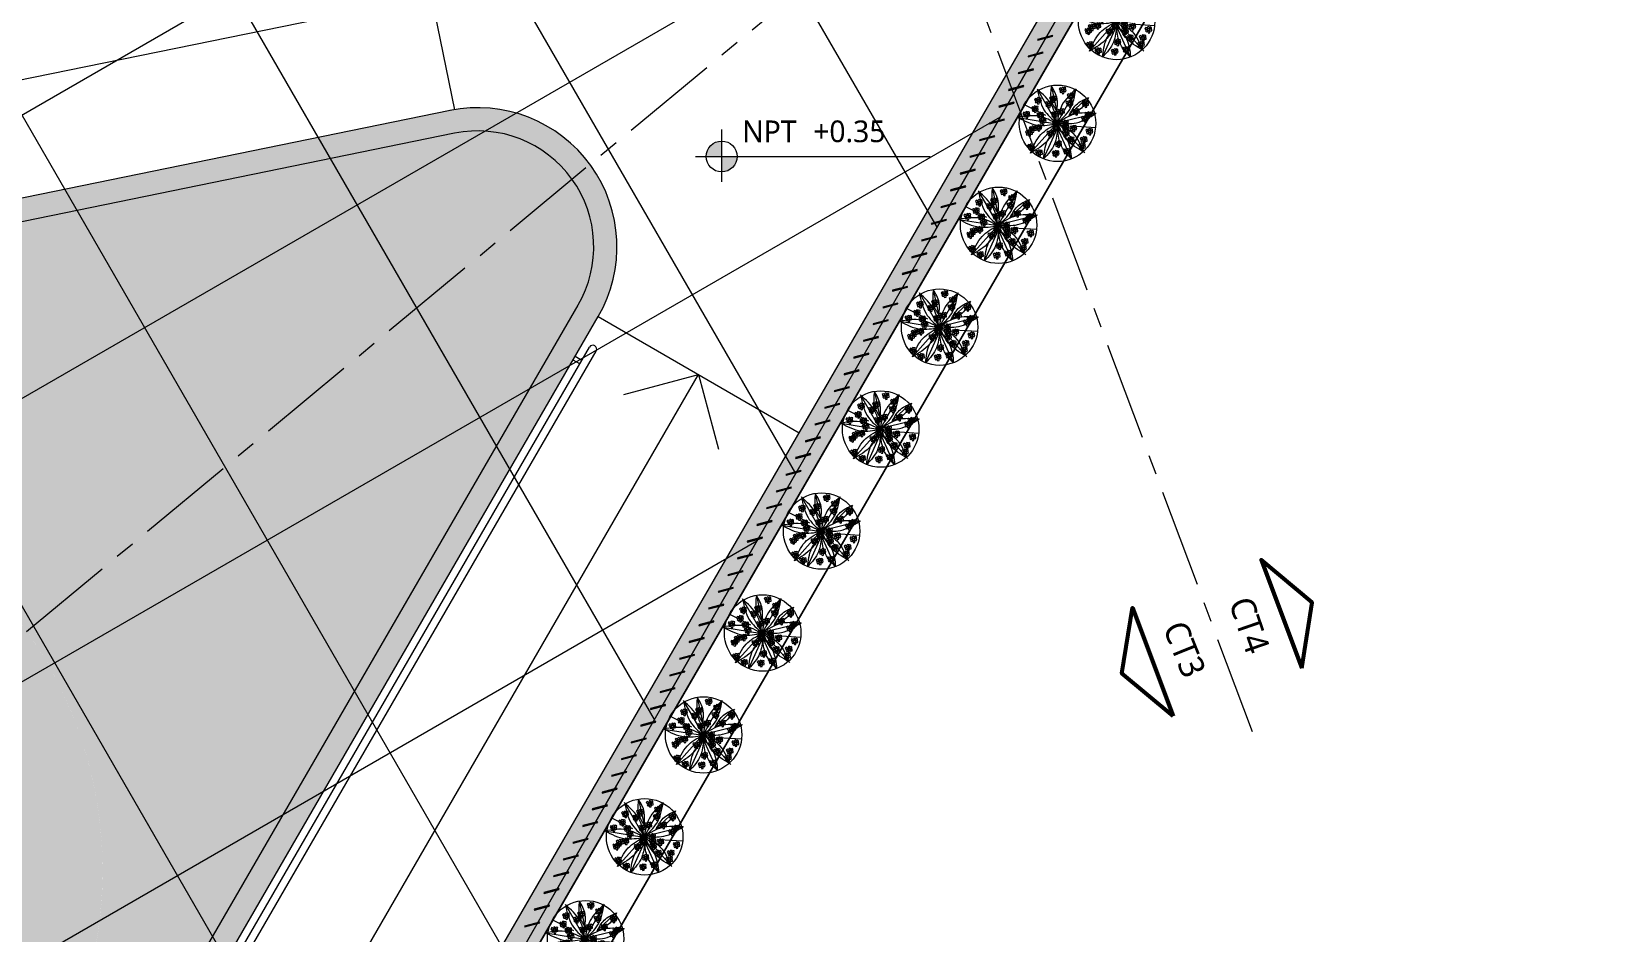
# Model space of a CAD drawing. Header units: inches. Extents: x 0 to 766, y -245 to 236.
# Drawn here: x 277.58 to 287.68, y 66.44 to 72.27 of the extents above; entities that cross this region are included whole.
import ezdxf
from ezdxf.enums import TextEntityAlignment as Align

# ---------------------------------------------------------------- set-up
doc = ezdxf.new("R2010")
doc.units = ezdxf.units.IN
doc.header["$MEASUREMENT"] = 0
doc.linetypes.add('ACAD_ISO13W100', pattern=[36, 12, -3, 12, -3, 0, -3, 0, -3])
doc.linetypes.add('XREF_PAISAJISMO_200612$0$CENTERX2', pattern=[101.6, 63.5, -12.7, 12.7, -12.7])
for name, color, linetype, lineweight in [('DLP_ETAPAS', 251, 'Continuous', 9), ('DLP_HATCH', 251, 'Continuous', 9), ('XREF_PAISAJISMO_200612$0$A-AN-CORTE', 251, 'Continuous', 9), ('XREF_PAISAJISMO_200612$0$A-AN-SYMB', 251, 'Continuous', 9), ('XREF_PAISAJISMO_200612$0$A-AN-TEXT-NIVEL', 251, 'Continuous', 9), ('XREF_PAISAJISMO_200612$0$A-CARP', 251, 'Continuous', 9), ('XREF_PAISAJISMO_200612$0$A-MURO BAJO', 251, 'Continuous', 9), ('XREF_PAISAJISMO_200612$0$A-PISO', 251, 'Continuous', 9), ('XREF_PAISAJISMO_200612$0$HATCH MUROS', 251, 'Continuous', 9), ('XREF_VEGETACION_200612$0$0_PA_TECOMARIA', 251, 'Continuous', 9), ('XREF_VEGETACION_200612$0$0_PA_VEGETACION', 251, 'Continuous', 9)]:
    doc.layers.add(name, color=color, linetype=linetype, lineweight=lineweight)
doc.styles.add('XREF_PAISAJISMO_200612$0$AMB 50', font='l_10646.ttf', dxfattribs={"height": 0.2})
doc.styles.add('XREF_PAISAJISMO_200612$0$NIVEL50', font='l_10646.ttf', dxfattribs={"height": 0.2})

# ---------------------------------------------------------------- blocks, each defined once
blk = doc.blocks.new('XREF_VEGETACION_200612$0$TECOMARIA1')
at = {"layer": 'XREF_VEGETACION_200612$0$0_PA_TECOMARIA', "color": 87, "lineweight": 0, "true_color": 0x50873a}
for p, q in [((-0.141, 0.253), (0.004, 0.001)), ((-0.038, 0.276), (0.003, 0.085)), ((0.143, 0.251), (0.004, 0.001)), ((-0.235, 0.139), (-0.08, 0.061)), ((0.22, 0.182), (0.094, 0.063)), ((-0.282, 0.044), (0.001, -0.002)), ((0.291, 0.074), (0.009, 0.004)), ((0.206, -0.215), (0.009, 0.004)), ((-0.19, -0.215), (0.001, -0.002)), ((-0.094, -0.259), (0.008, -0.033)), ((0.11, -0.259), (0.008, -0.033)), ((0.285, -0.031), (0.113, -0.02))]:
    blk.add_line(p, q, dxfattribs=at)
at = {"layer": 'XREF_VEGETACION_200612$0$0_PA_TECOMARIA', "color": 20, "lineweight": 0, "true_color": 0xf94f06}
for points in [[(0.035, 0.255), (0.026, 0.259), (0.019, 0.252), (0.025, 0.243), (0.034, 0.245)], [(0.041, 0.238), (0.032, 0.242), (0.025, 0.234), (0.03, 0.226), (0.04, 0.228)], [(0.053, 0.261), (0.044, 0.265), (0.037, 0.257), (0.042, 0.249), (0.052, 0.251)], [(0.054, 0.246), (0.045, 0.249), (0.039, 0.242), (0.044, 0.233), (0.054, 0.236)], [(0.056, 0.229), (0.047, 0.233), (0.04, 0.226), (0.045, 0.217), (0.055, 0.219)], [(0.068, 0.26), (0.059, 0.264), (0.053, 0.256), (0.058, 0.247), (0.067, 0.25)], [(0.07, 0.244), (0.061, 0.248), (0.054, 0.24), (0.059, 0.231), (0.069, 0.234)], [(-0.167, 0.118), (-0.176, 0.122), (-0.183, 0.115), (-0.178, 0.106), (-0.168, 0.108)], [(-0.15, 0.124), (-0.159, 0.128), (-0.165, 0.12), (-0.16, 0.112), (-0.15, 0.114)], [(-0.145, 0.18), (-0.154, 0.183), (-0.161, 0.176), (-0.155, 0.167), (-0.146, 0.17)], [(-0.139, 0.162), (-0.148, 0.166), (-0.155, 0.158), (-0.15, 0.15), (-0.14, 0.152)], [(-0.134, 0.123), (-0.143, 0.126), (-0.15, 0.119), (-0.145, 0.11), (-0.135, 0.113)], [(-0.127, 0.185), (-0.136, 0.189), (-0.143, 0.182), (-0.138, 0.173), (-0.128, 0.175)], [(-0.126, 0.17), (-0.135, 0.174), (-0.141, 0.166), (-0.136, 0.157), (-0.126, 0.16)], [(-0.124, 0.153), (-0.133, 0.157), (-0.14, 0.15), (-0.135, 0.141), (-0.125, 0.143)], [(-0.112, 0.184), (-0.121, 0.188), (-0.128, 0.18), (-0.122, 0.172), (-0.113, 0.174)], [(-0.11, 0.168), (-0.119, 0.172), (-0.126, 0.164), (-0.121, 0.156), (-0.111, 0.158)], [(-0.067, 0.153), (-0.076, 0.157), (-0.082, 0.15), (-0.077, 0.141), (-0.068, 0.143)], [(-0.061, 0.136), (-0.07, 0.14), (-0.077, 0.132), (-0.072, 0.124), (-0.062, 0.126)], [(-0.049, 0.159), (-0.058, 0.163), (-0.065, 0.155), (-0.06, 0.147), (-0.05, 0.149)], [(-0.047, 0.143), (-0.057, 0.147), (-0.063, 0.14), (-0.058, 0.131), (-0.048, 0.133)], [(-0.046, 0.127), (-0.055, 0.131), (-0.062, 0.123), (-0.057, 0.115), (-0.047, 0.117)], [(-0.035, 0.191), (-0.044, 0.195), (-0.051, 0.187), (-0.046, 0.179), (-0.036, 0.181)], [(-0.034, 0.158), (-0.043, 0.161), (-0.049, 0.154), (-0.044, 0.145), (-0.034, 0.148)], [(-0.032, 0.142), (-0.041, 0.145), (-0.048, 0.138), (-0.043, 0.129), (-0.033, 0.132)], [(-0.03, 0.173), (-0.039, 0.177), (-0.046, 0.17), (-0.04, 0.161), (-0.031, 0.163)], [(-0.018, 0.197), (-0.027, 0.2), (-0.033, 0.193), (-0.028, 0.184), (-0.018, 0.187)], [(-0.016, 0.181), (-0.025, 0.185), (-0.032, 0.177), (-0.027, 0.169), (-0.017, 0.171)], [(-0.014, 0.165), (-0.024, 0.169), (-0.03, 0.161), (-0.025, 0.152), (-0.015, 0.155)], [(-0.002, 0.195), (-0.011, 0.199), (-0.018, 0.192), (-0.013, 0.183), (-0.003, 0.185)], [(-0.001, 0.179), (-0.01, 0.183), (-0.017, 0.176), (-0.011, 0.167), (-0.002, 0.169)], [(0.085, 0.159), (0.076, 0.162), (0.069, 0.155), (0.074, 0.146), (0.084, 0.149)], [(0.091, 0.141), (0.081, 0.145), (0.075, 0.137), (0.08, 0.129), (0.09, 0.131)], [(0.095, 0.212), (0.086, 0.216), (0.079, 0.209), (0.084, 0.2), (0.094, 0.202)], [(0.1, 0.195), (0.091, 0.199), (0.085, 0.191), (0.09, 0.183), (0.1, 0.185)], [(0.103, 0.164), (0.094, 0.168), (0.087, 0.161), (0.092, 0.152), (0.102, 0.154)], [(0.104, 0.149), (0.095, 0.153), (0.088, 0.145), (0.094, 0.137), (0.103, 0.139)], [(0.106, 0.132), (0.097, 0.136), (0.09, 0.129), (0.095, 0.12), (0.105, 0.122)], [(0.113, 0.218), (0.103, 0.222), (0.097, 0.214), (0.102, 0.206), (0.112, 0.208)], [(0.114, 0.203), (0.105, 0.207), (0.098, 0.199), (0.103, 0.19), (0.113, 0.193)], [(0.116, 0.186), (0.106, 0.19), (0.1, 0.183), (0.105, 0.174), (0.115, 0.176)], [(0.118, 0.163), (0.109, 0.167), (0.102, 0.159), (0.107, 0.151), (0.117, 0.153)], [(0.12, 0.147), (0.11, 0.151), (0.104, 0.143), (0.109, 0.135), (0.119, 0.137)], [(0.128, 0.217), (0.119, 0.221), (0.112, 0.213), (0.117, 0.204), (0.127, 0.207)], [(0.129, 0.201), (0.12, 0.205), (0.114, 0.197), (0.119, 0.189), (0.129, 0.191)], [(0.201, 0.155), (0.192, 0.159), (0.185, 0.151), (0.19, 0.143), (0.2, 0.145)], [(0.206, 0.138), (0.197, 0.141), (0.191, 0.134), (0.196, 0.125), (0.205, 0.128)], [(0.218, 0.161), (0.209, 0.165), (0.203, 0.157), (0.208, 0.148), (0.218, 0.151)], [(0.22, 0.145), (0.211, 0.149), (0.204, 0.142), (0.209, 0.133), (0.219, 0.135)], [(0.222, 0.129), (0.212, 0.133), (0.206, 0.125), (0.211, 0.117), (0.221, 0.119)], [(0.234, 0.159), (0.225, 0.163), (0.218, 0.156), (0.223, 0.147), (0.233, 0.149)], [(0.235, 0.143), (0.226, 0.147), (0.22, 0.14), (0.225, 0.131), (0.234, 0.133)], [(-0.229, 0.078), (-0.238, 0.082), (-0.245, 0.074), (-0.24, 0.066), (-0.23, 0.068)], [(-0.224, 0.06), (-0.233, 0.064), (-0.239, 0.057), (-0.234, 0.048), (-0.224, 0.05)], [(-0.211, 0.084), (-0.221, 0.087), (-0.227, 0.08), (-0.222, 0.071), (-0.212, 0.074)], [(-0.21, 0.068), (-0.219, 0.072), (-0.226, 0.064), (-0.221, 0.056), (-0.211, 0.058)], [(-0.208, 0.052), (-0.218, 0.056), (-0.224, 0.048), (-0.219, 0.039), (-0.209, 0.042)], [(-0.196, 0.082), (-0.205, 0.086), (-0.212, 0.079), (-0.207, 0.07), (-0.197, 0.072)], [(-0.195, 0.066), (-0.204, 0.07), (-0.21, 0.063), (-0.205, 0.054), (-0.195, 0.056)], [(-0.162, 0.101), (-0.171, 0.105), (-0.177, 0.097), (-0.172, 0.089), (-0.163, 0.091)], [(-0.148, 0.108), (-0.157, 0.112), (-0.164, 0.105), (-0.159, 0.096), (-0.149, 0.098)], [(-0.146, 0.092), (-0.156, 0.096), (-0.162, 0.088), (-0.157, 0.08), (-0.147, 0.082)], [(-0.133, 0.107), (-0.142, 0.111), (-0.148, 0.103), (-0.143, 0.094), (-0.134, 0.097)], [(-0.129, 0.073), (-0.138, 0.076), (-0.144, 0.069), (-0.139, 0.06), (-0.129, 0.063)], [(-0.123, 0.055), (-0.132, 0.059), (-0.139, 0.051), (-0.134, 0.043), (-0.124, 0.045)], [(-0.111, 0.078), (-0.12, 0.082), (-0.127, 0.075), (-0.122, 0.066), (-0.112, 0.068)], [(-0.111, 0.031), (-0.12, 0.035), (-0.126, 0.028), (-0.121, 0.019), (-0.112, 0.021)], [(-0.109, 0.063), (-0.119, 0.067), (-0.125, 0.059), (-0.12, 0.05), (-0.11, 0.053)], [(-0.108, 0.046), (-0.117, 0.05), (-0.124, 0.043), (-0.118, 0.034), (-0.109, 0.036)], [(-0.105, 0.014), (-0.114, 0.018), (-0.121, 0.01), (-0.116, 0.002), (-0.106, 0.004)], [(-0.096, 0.077), (-0.105, 0.081), (-0.111, 0.073), (-0.106, 0.065), (-0.096, 0.067)], [(-0.094, 0.061), (-0.103, 0.065), (-0.11, 0.057), (-0.105, 0.049), (-0.095, 0.051)], [(-0.093, 0.037), (-0.102, 0.041), (-0.109, 0.033), (-0.104, 0.025), (-0.094, 0.027)], [(-0.091, 0.021), (-0.101, 0.025), (-0.107, 0.018), (-0.102, 0.009), (-0.092, 0.011)], [(-0.09, 0.005), (-0.099, 0.009), (-0.106, 0.001), (-0.1, -0.007), (-0.091, -0.005)], [(-0.078, 0.036), (-0.087, 0.039), (-0.093, 0.032), (-0.088, 0.023), (-0.078, 0.026)], [(-0.076, 0.02), (-0.085, 0.024), (-0.092, 0.016), (-0.087, 0.007), (-0.077, 0.01)], [(-0.023, 0.078), (-0.032, 0.082), (-0.039, 0.074), (-0.033, 0.066), (-0.024, 0.068)], [(-0.017, 0.06), (-0.026, 0.064), (-0.033, 0.057), (-0.028, 0.048), (-0.018, 0.05)], [(-0.012, 0.014), (-0.021, 0.018), (-0.028, 0.011), (-0.023, 0.002), (-0.013, 0.004)], [(-0.006, -0.003), (-0.016, 0.001), (-0.022, -0.007), (-0.017, -0.015), (-0.007, -0.013)], [(-0.005, 0.084), (-0.014, 0.087), (-0.021, 0.08), (-0.016, 0.071), (-0.006, 0.074)], [(-0.003, 0.068), (-0.013, 0.072), (-0.019, 0.064), (-0.014, 0.056), (-0.004, 0.058)], [(-0.002, 0.052), (-0.011, 0.056), (-0.018, 0.048), (-0.013, 0.039), (-0.003, 0.042)], [(0.006, 0.02), (-0.003, 0.024), (-0.01, 0.016), (-0.005, 0.008), (0.005, 0.01)], [(0.007, 0.004), (-0.002, 0.008), (-0.009, 0.001), (-0.003, -0.008), (0.006, -0.006)], [(0.01, 0.082), (0.001, 0.086), (-0.005, 0.079), (0, 0.07), (0.009, 0.072)], [(0.012, 0.066), (0.003, 0.07), (-0.004, 0.063), (0.001, 0.054), (0.011, 0.056)], [(0.021, 0.018), (0.012, 0.022), (0.005, 0.015), (0.01, 0.006), (0.02, 0.009)], [(0.023, 0.003), (0.013, 0.006), (0.007, -0.001), (0.012, -0.01), (0.022, -0.007)], [(0.025, 0.098), (0.016, 0.102), (0.009, 0.095), (0.014, 0.086), (0.024, 0.088)], [(0.03, 0.081), (0.021, 0.085), (0.015, 0.077), (0.02, 0.069), (0.03, 0.071)], [(0.043, 0.104), (0.033, 0.108), (0.027, 0.1), (0.032, 0.092), (0.042, 0.094)], [(0.044, 0.089), (0.035, 0.093), (0.028, 0.085), (0.033, 0.076), (0.043, 0.079)], [(0.046, 0.072), (0.036, 0.076), (0.03, 0.069), (0.035, 0.06), (0.045, 0.062)], [(0.054, 0.014), (0.044, 0.018), (0.038, 0.011), (0.043, 0.002), (0.053, 0.004)], [(0.058, 0.103), (0.049, 0.107), (0.042, 0.099), (0.047, 0.09), (0.057, 0.093)], [(0.059, -0.003), (0.05, 0.001), (0.043, -0.007), (0.048, -0.015), (0.058, -0.013)], [(0.059, 0.087), (0.05, 0.091), (0.044, 0.083), (0.049, 0.075), (0.059, 0.077)], [(0.071, 0.02), (0.062, 0.024), (0.055, 0.016), (0.061, 0.008), (0.07, 0.01)], [(0.073, 0.004), (0.064, 0.008), (0.057, 0.001), (0.062, -0.008), (0.072, -0.006)], [(0.087, 0.018), (0.077, 0.022), (0.071, 0.015), (0.076, 0.006), (0.086, 0.009)], [(0.088, 0.003), (0.079, 0.006), (0.072, -0.001), (0.077, -0.01), (0.087, -0.007)], [(0.133, 0.098), (0.124, 0.102), (0.118, 0.095), (0.123, 0.086), (0.133, 0.088)], [(0.139, 0.081), (0.13, 0.085), (0.123, 0.077), (0.128, 0.069), (0.138, 0.071)], [(0.151, 0.104), (0.142, 0.108), (0.135, 0.1), (0.141, 0.092), (0.15, 0.094)], [(0.153, 0.089), (0.143, 0.093), (0.137, 0.085), (0.142, 0.076), (0.152, 0.079)], [(0.154, 0.072), (0.145, 0.076), (0.138, 0.069), (0.144, 0.06), (0.153, 0.062)], [(0.167, 0.103), (0.157, 0.107), (0.151, 0.099), (0.156, 0.09), (0.166, 0.093)], [(0.168, 0.087), (0.159, 0.091), (0.152, 0.083), (0.157, 0.075), (0.167, 0.077)], [(0.197, 0.047), (0.188, 0.051), (0.181, 0.044), (0.187, 0.035), (0.196, 0.037)], [(0.203, 0.03), (0.194, 0.034), (0.187, 0.026), (0.192, 0.018), (0.202, 0.02)], [(0.215, 0.053), (0.206, 0.057), (0.199, 0.049), (0.204, 0.041), (0.214, 0.043)], [(0.216, 0.038), (0.207, 0.041), (0.201, 0.034), (0.206, 0.025), (0.216, 0.028)], [(0.218, 0.021), (0.209, 0.025), (0.202, 0.018), (0.207, 0.009), (0.217, 0.011)], [(0.222, 0.075), (0.213, 0.079), (0.206, 0.072), (0.211, 0.063), (0.221, 0.065)], [(0.228, 0.058), (0.218, 0.062), (0.212, 0.054), (0.217, 0.046), (0.227, 0.048)], [(0.23, 0.052), (0.221, 0.056), (0.214, 0.048), (0.22, 0.039), (0.229, 0.042)], [(0.232, 0.036), (0.223, 0.04), (0.216, 0.032), (0.221, 0.023), (0.231, 0.026)], [(0.24, 0.081), (0.231, 0.085), (0.224, 0.077), (0.229, 0.069), (0.239, 0.071)], [(0.241, 0.065), (0.232, 0.069), (0.225, 0.062), (0.231, 0.053), (0.24, 0.055)], [(0.243, 0.049), (0.234, 0.053), (0.227, 0.045), (0.232, 0.037), (0.242, 0.039)], [(0.255, 0.08), (0.246, 0.083), (0.239, 0.076), (0.244, 0.067), (0.254, 0.07)], [(0.257, 0.064), (0.247, 0.067), (0.241, 0.06), (0.246, 0.051), (0.256, 0.054)], [(-0.209, -0.057), (-0.219, -0.053), (-0.225, -0.06), (-0.22, -0.069), (-0.21, -0.067)], [(-0.204, -0.074), (-0.213, -0.07), (-0.22, -0.078), (-0.215, -0.086), (-0.205, -0.084)], [(-0.192, -0.051), (-0.201, -0.047), (-0.208, -0.055), (-0.202, -0.063), (-0.193, -0.061)], [(-0.19, -0.066), (-0.199, -0.063), (-0.206, -0.07), (-0.201, -0.079), (-0.191, -0.076)], [(-0.189, -0.083), (-0.198, -0.079), (-0.204, -0.086), (-0.199, -0.095), (-0.189, -0.093)], [(-0.184, -0.028), (-0.193, -0.024), (-0.2, -0.031), (-0.195, -0.04), (-0.185, -0.038)], [(-0.178, -0.045), (-0.188, -0.041), (-0.194, -0.049), (-0.189, -0.057), (-0.179, -0.055)], [(-0.176, -0.052), (-0.186, -0.048), (-0.192, -0.056), (-0.187, -0.065), (-0.177, -0.062)], [(-0.175, -0.068), (-0.184, -0.064), (-0.191, -0.072), (-0.186, -0.081), (-0.176, -0.078)], [(-0.166, -0.022), (-0.175, -0.018), (-0.182, -0.026), (-0.177, -0.034), (-0.167, -0.032)], [(-0.165, -0.037), (-0.174, -0.034), (-0.18, -0.041), (-0.175, -0.05), (-0.166, -0.047)], [(-0.163, -0.054), (-0.172, -0.05), (-0.179, -0.057), (-0.174, -0.066), (-0.164, -0.064)], [(-0.151, -0.023), (-0.16, -0.019), (-0.167, -0.027), (-0.161, -0.036), (-0.152, -0.033)], [(-0.149, -0.039), (-0.159, -0.035), (-0.165, -0.043), (-0.16, -0.052), (-0.15, -0.049)], [(-0.141, -0.018), (-0.15, -0.014), (-0.157, -0.022), (-0.152, -0.03), (-0.142, -0.028)], [(-0.136, -0.036), (-0.145, -0.032), (-0.151, -0.039), (-0.146, -0.048), (-0.137, -0.046)], [(-0.123, -0.012), (-0.133, -0.009), (-0.139, -0.016), (-0.134, -0.025), (-0.124, -0.022)], [(-0.122, -0.028), (-0.131, -0.024), (-0.138, -0.032), (-0.133, -0.04), (-0.123, -0.038)], [(-0.12, -0.044), (-0.13, -0.04), (-0.136, -0.048), (-0.131, -0.056), (-0.121, -0.054)], [(-0.108, -0.014), (-0.117, -0.01), (-0.124, -0.017), (-0.119, -0.026), (-0.109, -0.024)], [(-0.107, -0.03), (-0.116, -0.026), (-0.122, -0.033), (-0.117, -0.042), (-0.108, -0.04)], [(-0.054, -0.06), (-0.063, -0.056), (-0.07, -0.064), (-0.065, -0.073), (-0.055, -0.07)], [(-0.049, -0.078), (-0.058, -0.074), (-0.064, -0.081), (-0.059, -0.09), (-0.049, -0.088)], [(-0.036, -0.055), (-0.046, -0.051), (-0.052, -0.058), (-0.047, -0.067), (-0.037, -0.065)], [(-0.035, -0.07), (-0.044, -0.066), (-0.051, -0.074), (-0.046, -0.082), (-0.036, -0.08)], [(-0.033, -0.086), (-0.043, -0.082), (-0.049, -0.09), (-0.044, -0.099), (-0.034, -0.096)], [(-0.021, -0.056), (-0.03, -0.052), (-0.037, -0.06), (-0.032, -0.068), (-0.022, -0.066)], [(-0.02, -0.072), (-0.029, -0.068), (-0.035, -0.076), (-0.03, -0.084), (-0.02, -0.082)], [(-0.015, -0.019), (-0.024, -0.015), (-0.03, -0.023), (-0.025, -0.031), (-0.016, -0.029)], [(-0.009, -0.036), (-0.018, -0.033), (-0.025, -0.04), (-0.02, -0.049), (-0.01, -0.046)], [(0.003, -0.013), (-0.006, -0.009), (-0.013, -0.017), (-0.008, -0.026), (0.002, -0.023)], [(0.005, -0.029), (-0.005, -0.025), (-0.011, -0.032), (-0.006, -0.041), (0.004, -0.039)], [(0.009, -0.012), (0, -0.008), (-0.007, -0.016), (-0.002, -0.024), (0.008, -0.022)], [(0.018, -0.015), (0.009, -0.011), (0.003, -0.018), (0.008, -0.027), (0.018, -0.025)], [(0.02, -0.031), (0.011, -0.027), (0.004, -0.034), (0.009, -0.043), (0.019, -0.041)], [(0.057, -0.023), (0.048, -0.019), (0.041, -0.026), (0.047, -0.035), (0.056, -0.033)], [(0.06, -0.055), (0.051, -0.051), (0.044, -0.059), (0.049, -0.067), (0.059, -0.065)], [(0.063, -0.04), (0.053, -0.036), (0.047, -0.044), (0.052, -0.052), (0.062, -0.05)], [(0.065, -0.072), (0.056, -0.068), (0.05, -0.076), (0.055, -0.085), (0.065, -0.082)], [(0.074, -0.012), (0.065, -0.008), (0.059, -0.016), (0.064, -0.024), (0.074, -0.022)], [(0.075, -0.017), (0.066, -0.013), (0.059, -0.021), (0.064, -0.029), (0.074, -0.027)], [(0.076, -0.032), (0.067, -0.028), (0.061, -0.036), (0.066, -0.045), (0.076, -0.042)], [(0.078, -0.049), (0.069, -0.045), (0.062, -0.052), (0.067, -0.061), (0.077, -0.059)], [(0.078, -0.049), (0.068, -0.045), (0.062, -0.053), (0.067, -0.061), (0.077, -0.059)], [(0.079, -0.065), (0.07, -0.061), (0.063, -0.068), (0.068, -0.077), (0.078, -0.075)], [(0.081, -0.081), (0.071, -0.077), (0.065, -0.085), (0.07, -0.093), (0.08, -0.091)], [(0.09, -0.018), (0.081, -0.014), (0.074, -0.022), (0.08, -0.031), (0.089, -0.028)], [(0.092, -0.034), (0.082, -0.03), (0.076, -0.038), (0.081, -0.046), (0.091, -0.044)], [(0.093, -0.051), (0.084, -0.047), (0.077, -0.054), (0.082, -0.063), (0.092, -0.061)], [(0.094, -0.067), (0.085, -0.063), (0.079, -0.07), (0.084, -0.079), (0.094, -0.077)], [(0.096, -0.107), (0.087, -0.103), (0.08, -0.111), (0.085, -0.119), (0.095, -0.117)], [(0.113, -0.023), (0.104, -0.019), (0.098, -0.027), (0.103, -0.036), (0.112, -0.033)], [(0.113, -0.101), (0.104, -0.097), (0.098, -0.105), (0.103, -0.113), (0.113, -0.111)], [(0.115, -0.117), (0.106, -0.113), (0.099, -0.12), (0.104, -0.129), (0.114, -0.127)], [(0.119, -0.041), (0.11, -0.037), (0.103, -0.044), (0.108, -0.053), (0.118, -0.051)], [(0.129, -0.103), (0.12, -0.099), (0.113, -0.106), (0.118, -0.115), (0.128, -0.113)], [(0.131, -0.018), (0.122, -0.014), (0.115, -0.021), (0.12, -0.03), (0.13, -0.028)], [(0.133, -0.033), (0.123, -0.029), (0.117, -0.037), (0.122, -0.045), (0.132, -0.043)], [(0.134, -0.049), (0.125, -0.046), (0.118, -0.053), (0.123, -0.062), (0.133, -0.059)], [(0.146, -0.019), (0.137, -0.015), (0.131, -0.023), (0.136, -0.031), (0.146, -0.029)], [(0.148, -0.035), (0.139, -0.031), (0.132, -0.039), (0.137, -0.047), (0.147, -0.045)], [(0.189, -0.106), (0.18, -0.102), (0.173, -0.11), (0.178, -0.118), (0.188, -0.116)], [(0.207, -0.1), (0.198, -0.096), (0.191, -0.104), (0.196, -0.113), (0.206, -0.11)], [(0.208, -0.116), (0.199, -0.112), (0.193, -0.119), (0.198, -0.128), (0.207, -0.126)], [(0.222, -0.102), (0.213, -0.098), (0.206, -0.105), (0.212, -0.114), (0.221, -0.112)], [(0.224, -0.118), (0.214, -0.114), (0.208, -0.121), (0.213, -0.13), (0.223, -0.128)], [(0.23, -0.046), (0.221, -0.042), (0.215, -0.05), (0.22, -0.058), (0.23, -0.056)], [(0.236, -0.063), (0.227, -0.059), (0.22, -0.067), (0.225, -0.076), (0.235, -0.073)], [(0.248, -0.04), (0.239, -0.036), (0.232, -0.044), (0.237, -0.052), (0.247, -0.05)], [(0.25, -0.056), (0.24, -0.052), (0.234, -0.059), (0.239, -0.068), (0.249, -0.066)], [(0.251, -0.072), (0.242, -0.068), (0.235, -0.076), (0.241, -0.084), (0.25, -0.082)], [(0.263, -0.042), (0.254, -0.038), (0.248, -0.045), (0.253, -0.054), (0.263, -0.052)], [(0.265, -0.058), (0.256, -0.054), (0.249, -0.061), (0.254, -0.07), (0.264, -0.068)], [(-0.196, -0.157), (-0.205, -0.153), (-0.212, -0.161), (-0.207, -0.169), (-0.197, -0.167)], [(-0.19, -0.175), (-0.2, -0.171), (-0.206, -0.178), (-0.201, -0.187), (-0.191, -0.185)], [(-0.178, -0.151), (-0.187, -0.148), (-0.194, -0.155), (-0.189, -0.164), (-0.179, -0.161)], [(-0.177, -0.167), (-0.186, -0.163), (-0.192, -0.171), (-0.187, -0.179), (-0.178, -0.177)], [(-0.175, -0.183), (-0.184, -0.179), (-0.191, -0.187), (-0.186, -0.195), (-0.176, -0.193)], [(-0.163, -0.153), (-0.172, -0.149), (-0.179, -0.156), (-0.174, -0.165), (-0.164, -0.163)], [(-0.161, -0.169), (-0.171, -0.165), (-0.177, -0.172), (-0.172, -0.181), (-0.162, -0.179)], [(-0.137, -0.202), (-0.146, -0.198), (-0.152, -0.206), (-0.147, -0.214), (-0.138, -0.212)], [(-0.131, -0.219), (-0.14, -0.216), (-0.147, -0.223), (-0.142, -0.232), (-0.132, -0.229)], [(-0.119, -0.196), (-0.128, -0.192), (-0.135, -0.2), (-0.13, -0.209), (-0.12, -0.206)], [(-0.117, -0.212), (-0.127, -0.208), (-0.133, -0.215), (-0.128, -0.224), (-0.118, -0.222)], [(-0.116, -0.228), (-0.125, -0.224), (-0.132, -0.232), (-0.126, -0.24), (-0.117, -0.238)], [(-0.104, -0.198), (-0.113, -0.194), (-0.119, -0.201), (-0.114, -0.21), (-0.104, -0.208)], [(-0.102, -0.214), (-0.111, -0.21), (-0.118, -0.217), (-0.113, -0.226), (-0.103, -0.224)], [(-0.016, -0.207), (-0.025, -0.203), (-0.031, -0.211), (-0.026, -0.22), (-0.016, -0.217)], [(-0.01, -0.225), (-0.019, -0.221), (-0.026, -0.228), (-0.021, -0.237), (-0.011, -0.235)], [(0.002, -0.202), (-0.007, -0.198), (-0.014, -0.205), (-0.008, -0.214), (0.001, -0.212)], [(0.003, -0.138), (-0.006, -0.134), (-0.013, -0.141), (-0.008, -0.15), (0.002, -0.148)], [(0.004, -0.217), (-0.006, -0.213), (-0.012, -0.221), (-0.007, -0.229), (0.003, -0.227)], [(0.009, -0.155), (-0.001, -0.151), (-0.007, -0.159), (-0.002, -0.167), (0.008, -0.165)], [(0.018, -0.203), (0.008, -0.199), (0.002, -0.207), (0.007, -0.215), (0.017, -0.213)], [(0.019, -0.219), (0.01, -0.215), (0.003, -0.223), (0.008, -0.231), (0.018, -0.229)], [(0.021, -0.132), (0.012, -0.128), (0.005, -0.136), (0.01, -0.144), (0.02, -0.142)], [(0.022, -0.148), (0.013, -0.144), (0.007, -0.151), (0.012, -0.16), (0.021, -0.158)], [(0.024, -0.164), (0.015, -0.16), (0.008, -0.168), (0.013, -0.176), (0.023, -0.174)], [(0.036, -0.133), (0.027, -0.13), (0.02, -0.137), (0.026, -0.146), (0.035, -0.143)], [(0.038, -0.149), (0.028, -0.146), (0.022, -0.153), (0.027, -0.162), (0.037, -0.159)], [(0.065, -0.192), (0.056, -0.188), (0.049, -0.196), (0.055, -0.204), (0.064, -0.202)], [(0.071, -0.21), (0.062, -0.206), (0.055, -0.213), (0.06, -0.222), (0.07, -0.22)], [(0.083, -0.186), (0.074, -0.182), (0.067, -0.19), (0.072, -0.199), (0.082, -0.196)], [(0.085, -0.202), (0.075, -0.198), (0.069, -0.206), (0.074, -0.214), (0.084, -0.212)], [(0.086, -0.218), (0.077, -0.214), (0.07, -0.222), (0.075, -0.23), (0.085, -0.228)], [(0.098, -0.188), (0.089, -0.184), (0.083, -0.191), (0.088, -0.2), (0.097, -0.198)], [(0.1, -0.204), (0.091, -0.2), (0.084, -0.207), (0.089, -0.216), (0.099, -0.214)], [(0.101, -0.124), (0.092, -0.12), (0.085, -0.128), (0.091, -0.137), (0.1, -0.134)], [(0.117, -0.133), (0.107, -0.129), (0.101, -0.137), (0.106, -0.145), (0.116, -0.143)], [(0.13, -0.119), (0.121, -0.115), (0.115, -0.122), (0.12, -0.131), (0.129, -0.129)], [(0.177, -0.155), (0.167, -0.151), (0.161, -0.159), (0.166, -0.167), (0.176, -0.165)], [(0.182, -0.173), (0.173, -0.169), (0.166, -0.176), (0.171, -0.185), (0.181, -0.183)], [(0.194, -0.15), (0.185, -0.146), (0.178, -0.153), (0.184, -0.162), (0.193, -0.159)], [(0.195, -0.123), (0.185, -0.12), (0.179, -0.127), (0.184, -0.136), (0.194, -0.133)], [(0.196, -0.165), (0.187, -0.161), (0.18, -0.169), (0.185, -0.177), (0.195, -0.175)], [(0.197, -0.181), (0.188, -0.177), (0.182, -0.185), (0.187, -0.194), (0.196, -0.191)], [(0.21, -0.132), (0.201, -0.128), (0.194, -0.136), (0.199, -0.144), (0.209, -0.142)], [(0.21, -0.151), (0.2, -0.147), (0.194, -0.155), (0.199, -0.163), (0.209, -0.161)], [(0.211, -0.167), (0.202, -0.163), (0.195, -0.17), (0.2, -0.179), (0.21, -0.177)], [(0.005, -0.233), (-0.004, -0.23), (-0.011, -0.237), (-0.005, -0.246), (0.004, -0.243)]]:
    blk.add_lwpolyline(points, close=True, dxfattribs=at)
at = {"layer": 'XREF_VEGETACION_200612$0$0_PA_TECOMARIA', "lineweight": 15}
blk.add_circle((0.008, 0.001), 0.279, dxfattribs=at)
at = {"layer": 'XREF_VEGETACION_200612$0$0_PA_TECOMARIA', "color": 87, "lineweight": 0, "true_color": 0x50873a}
for points in [[(-0.139, 0.249), (-0.099, 0.213), (-0.023, 0.146), (-0.005, 0.047), (0.004, 0.001), (-0.032, 0.031), (-0.108, 0.097), (-0.128, 0.196), (-0.139, 0.249)], [(-0.038, 0.276), (-0.02, 0.245), (0.015, 0.186), (0.007, 0.118), (0.003, 0.087), (-0.014, 0.114), (-0.049, 0.172), (-0.042, 0.24), (-0.038, 0.276)], [(0.143, 0.251), (0.133, 0.198), (0.114, 0.099), (0.039, 0.032), (0.004, 0.001), (0.012, 0.047), (0.029, 0.146), (0.103, 0.215), (0.143, 0.251)], [(0.234, 0.19), (0.201, 0.175), (0.138, 0.147), (0.107, 0.086), (0.092, 0.058), (0.121, 0.071), (0.183, 0.098), (0.216, 0.158), (0.234, 0.19)], [(-0.282, 0.044), (-0.229, 0.053), (-0.129, 0.069), (-0.04, 0.021), (0.001, -0.002), (-0.045, -0.01), (-0.144, -0.028), (-0.234, 0.019), (-0.282, 0.044)], [(0.287, 0.073), (0.242, 0.045), (0.156, -0.009), (0.056, 0), (0.009, 0.004), (0.049, 0.03), (0.133, 0.085), (0.234, 0.077), (0.287, 0.073)], [(0.2, -0.209), (0.179, -0.16), (0.138, -0.067), (0.05, -0.018), (0.009, 0.005), (0.027, -0.039), (0.066, -0.132), (0.153, -0.182), (0.2, -0.209)], [(-0.19, -0.216), (-0.144, -0.189), (-0.056, -0.139), (-0.017, -0.046), (0.001, -0.002), (-0.041, -0.025), (-0.129, -0.074), (-0.169, -0.167), (-0.19, -0.216)], [(-0.094, -0.259), (-0.062, -0.225), (-0.003, -0.16), (0.004, -0.073), (0.008, -0.033), (-0.02, -0.062), (-0.08, -0.126), (-0.089, -0.213), (-0.094, -0.259)], [(0.11, -0.259), (0.105, -0.213), (0.096, -0.126), (0.036, -0.062), (0.008, -0.033), (0.011, -0.073), (0.019, -0.16), (0.078, -0.225), (0.11, -0.259)]]:
    blk.add_open_spline(points, degree=3, knots=[0, 0, 0, 0, 0.1562175, 0.2937817, 0.2937817, 0.2937817, 0.431346, 0.5875635, 0.5875635, 0.5875635, 0.5875635], dxfattribs=at)
blk = doc.blocks.new('*U201')
at = {"layer": 'XREF_VEGETACION_200612$0$0_PA_TECOMARIA', "xscale": 0.8860879286641614, "yscale": 0.8860879286641614, "zscale": 0.8860879286641614, "rotation": 300.0587768021542}
blk.add_blockref('XREF_VEGETACION_200612$0$TECOMARIA1', (0.248, -0.239), dxfattribs=at)
blk = doc.blocks.new('*U200')
at = {"layer": 'XREF_VEGETACION_200612$0$0_PA_VEGETACION', "color": 0, "linetype": 'ByBlock', "lineweight": -2, "transparency": 16777216, "rotation": 59.94122319784581}
for p in [(107.696, 33.231), (107.314, 32.572), (106.933, 31.913), (106.551, 31.254), (106.17, 30.595), (105.788, 29.935), (105.407, 29.276), (105.025, 28.617), (104.644, 27.958), (104.262, 27.299)]:
    blk.add_blockref('*U201', p, dxfattribs=at)
blk = doc.blocks.new('XREF_PAISAJISMO_200612$0$NIVELES')
h = blk.add_hatch(color=256)
h.paths.add_polyline_path([(0, 0.0808, 0.414214), (-0.0855, -0.0047), (0, -0.0047)])
h.paths.add_polyline_path([(0.0855, -0.0047), (0, -0.0047), (0, -0.0902, 0.414214)])
for points in [[(0, -0.1453), (0, 0.1453)], [(-0.1447, -0.0047), (1.1522, -0.0047)]]:
    blk.add_lwpolyline(points)
blk.add_circle((0, -0.0047), 0.0855)
at = {"style": 'XREF_PAISAJISMO_200612$0$NIVEL50'}
for tag, p in [('TIPONIVEL', (0.1139, 0.0079)), ('NIVELPISO', (0.506, 0.0079))]:
    blk.add_attdef(tag, p, '', height=0.12, dxfattribs=at)
blk = doc.blocks.new('XREF_PAISAJISMO_200612$0$baranda exterior')
at = {"layer": 'XREF_PAISAJISMO_200612$0$A-PISO', "true_color": 0xffffff}
h = blk.add_hatch(color=7, dxfattribs=at)
h.dxf.hatch_style = 1
h.paths.add_polyline_path([(-0.05, 0), (0.05, 0), (0.05, 0.005), (-0.05, 0.005)])
blk.add_lwpolyline([(-0.05, 0), (0.05, 0), (0.05, 0.005), (-0.05, 0.005)], close=True)
blk = doc.blocks.new('XREF_PAISAJISMO_200612')
at = {"layer": 'XREF_PAISAJISMO_200612$0$HATCH MUROS', "true_color": 0xf8991e, "transparency": 33554636}
h = blk.add_hatch(color=30, dxfattribs=at)
h.dxf.hatch_style = 1
h.paths.add_polyline_path([(121.965, 92.395), (121.779, 92.32), (123.02, 87.896), (126.543, 80.002), (128.343, 69.292), (121.477, 57.427), (121.65, 57.326), (128.552, 69.254), (126.736, 80.06), (123.209, 87.964)])
h = blk.add_hatch(color=30, dxfattribs=at)
h.dxf.hatch_style = 1
edge = h.paths.add_edge_path()
edge.add_line((119.867, 65.237), (112.8, 67.429))
edge.add_arc((113.037, 68.193), 0.8, 129.0922, 252.7733, ccw=False)
edge.add_line((112.532, 68.814), (116.626, 72.14))
edge.add_arc((115.239, 73.847), 2.2, 309.0922, 463.9833)
edge.add_line((114.707, 75.982), (109.655, 74.724))
edge.add_arc((109.462, 75.5), 0.8, 150.8672, 283.9833, ccw=False)
edge.add_line((108.763, 75.89), (110.603, 79.191))
edge.add_arc((108.681, 80.262), 2.2, 330.8672, 449.2193)
edge.add_spline(control_points=[(108.711, 82.462), (112.569, 83.904), (116.426, 85.347)], knot_values=[9.304151, 9.304151, 9.304151, 10.304151, 10.304151, 10.304151], weights=[1, 1, 1], degree=2, periodic=0)
edge.add_spline(control_points=[(116.426, 85.347), (116.704, 85.45), (116.852, 85.194), (117, 84.937), (116.771, 84.748)], knot_values=[6.492936, 6.492936, 6.492936, 7.898543, 7.898543, 9.304151, 9.304151, 9.304151], weights=[1, 0.763033, 1, 0.763033, 1], degree=2, periodic=0)
edge.add_spline(control_points=[(116.771, 84.748), (114.926, 83.231), (113.081, 81.714)], knot_values=[5.492936, 5.492936, 5.492936, 6.492936, 6.492936, 6.492936], weights=[1, 1, 1], degree=2, periodic=0)
edge.add_spline(control_points=[(113.081, 81.714), (111.824, 80.68), (112.319, 79.13), (112.815, 77.579), (114.439, 77.466)], knot_values=[3.108948, 3.108948, 3.108948, 4.300942, 4.300942, 5.492936, 5.492936, 5.492936], weights=[1, 0.827589, 1, 0.827589, 1], degree=2, periodic=0)
edge.add_spline(control_points=[(114.439, 77.466), (117.541, 77.25), (120.643, 77.035)], knot_values=[2.108948, 2.108948, 2.108948, 3.108948, 3.108948, 3.108948], weights=[1, 1, 1], degree=2, periodic=0)
edge.add_spline(control_points=[(120.643, 77.035), (120.962, 77.012), (121.101, 76.724), (121.239, 76.435), (121.056, 76.172)], knot_values=[0, 0, 0, 1.054474, 1.054474, 2.108948, 2.108948, 2.108948], weights=[1, 0.864201, 1, 0.864201, 1], degree=2, periodic=0)
edge.add_spline(control_points=[(121.056, 76.172), (119.158, 73.441), (117.259, 70.711)], knot_values=[0, 0, 0, 1, 1, 1], weights=[1, 1, 1], degree=2, periodic=0)
edge.add_spline(control_points=[(117.259, 70.711), (116.332, 69.377), (117.225, 68.021), (118.118, 66.664), (119.71, 66.989)], knot_values=[1, 1, 1, 2.189924, 2.189924, 3.379848, 3.379848, 3.379848], weights=[1, 0.82817, 1, 0.82817, 1], degree=2, periodic=0)
edge.add_spline(control_points=[(119.71, 66.989), (121.951, 67.447), (124.192, 67.905)], knot_values=[3.379848, 3.379848, 3.379848, 4.379848, 4.379848, 4.379848], weights=[1, 1, 1], degree=2, periodic=0)
edge.add_spline(control_points=[(124.192, 67.905), (124.668, 68.002), (124.951, 67.608), (125.234, 67.214), (124.991, 66.794)], knot_values=[4.379848, 4.379848, 4.379848, 5.528285, 5.528285, 6.676721, 6.676721, 6.676721], weights=[1, 0.839617, 1, 0.839617, 1], degree=2, periodic=0)
edge.add_spline(control_points=[(124.991, 66.794), (121.083, 60.04), (117.174, 53.286)], knot_values=[6.676721, 6.676721, 6.676721, 7.676721, 7.676721, 7.676721], weights=[1, 1, 1], degree=2, periodic=0)
edge.add_spline(control_points=[(117.174, 53.286), (110.81, 47.96), (104.446, 42.635)], knot_values=[7.676721, 7.676721, 7.676721, 8.676721, 8.676721, 8.676721], weights=[1, 1, 1], degree=2, periodic=0)
edge.add_line((104.447, 42.635), (104.543, 42.52))
edge.add_spline(control_points=[(104.543, 42.52), (110.917, 47.854), (117.291, 53.188)], knot_values=[3.296873, 3.296873, 3.296873, 4.296873, 4.296873, 4.296873], weights=[1, 1, 1], degree=2, periodic=0)
edge.add_spline(control_points=[(117.291, 53.188), (121.206, 59.954), (125.121, 66.719)], knot_values=[2.296873, 2.296873, 2.296873, 3.296873, 3.296873, 3.296873], weights=[1, 1, 1], degree=2, periodic=0)
edge.add_spline(control_points=[(125.121, 66.719), (125.413, 67.223), (125.073, 67.696), (124.733, 68.168), (124.162, 68.052)], knot_values=[0, 0, 0, 1.148436, 1.148436, 2.296873, 2.296873, 2.296873], weights=[1, 0.839617, 1, 0.839617, 1], degree=2, periodic=0)
edge.add_spline(control_points=[(124.163, 68.052), (121.921, 67.594), (119.68, 67.136)], knot_values=[6.488796, 6.488796, 6.488796, 7.488796, 7.488796, 7.488796], weights=[1, 1, 1], degree=2, periodic=0)
edge.add_spline(control_points=[(119.68, 67.136), (118.188, 66.832), (117.35, 68.103), (116.513, 69.375), (117.382, 70.625)], knot_values=[4.108948, 4.108948, 4.108948, 5.298872, 5.298872, 6.488796, 6.488796, 6.488796], weights=[1, 0.82817, 1, 0.82817, 1], degree=2, periodic=0)
edge.add_spline(control_points=[(117.382, 70.625), (119.281, 73.356), (121.18, 76.086)], knot_values=[3.108948, 3.108948, 3.108948, 4.108948, 4.108948, 4.108948], weights=[1, 1, 1], degree=2, periodic=0)
edge.add_spline(control_points=[(121.18, 76.086), (121.412, 76.421), (121.236, 76.788), (121.06, 77.156), (120.653, 77.184)], knot_values=[1, 1, 1, 2.054474, 2.054474, 3.108948, 3.108948, 3.108948], weights=[1, 0.864201, 1, 0.864201, 1], degree=2, periodic=0)
edge.add_spline(control_points=[(120.653, 77.184), (117.551, 77.4), (114.449, 77.616)], knot_values=[0, 0, 0, 1, 1, 1], weights=[1, 1, 1], degree=2, periodic=0)
edge.add_spline(control_points=[(114.449, 77.616), (112.927, 77.722), (112.462, 79.175), (111.997, 80.629), (113.176, 81.598)], knot_values=[0, 0, 0, 1.191994, 1.191994, 2.383988, 2.383988, 2.383988], weights=[1, 0.827589, 1, 0.827589, 1], degree=2, periodic=0)
edge.add_spline(control_points=[(113.176, 81.598), (115.021, 83.115), (116.867, 84.633)], knot_values=[2.383988, 2.383988, 2.383988, 3.383988, 3.383988, 3.383988], weights=[1, 1, 1], degree=2, periodic=0)
edge.add_spline(control_points=[(116.867, 84.633), (117.194, 84.902), (116.982, 85.269), (116.771, 85.635), (116.374, 85.487)], knot_values=[3.383988, 3.383988, 3.383988, 4.789596, 4.789596, 6.195203, 6.195203, 6.195203], weights=[1, 0.763033, 1, 0.763033, 1], degree=2, periodic=0)
edge.add_spline(control_points=[(116.374, 85.487), (108.856, 82.676), (101.338, 79.866)], knot_values=[6.195203, 6.195203, 6.195203, 7.195203, 7.195203, 7.195203], weights=[1, 1, 1], degree=2, periodic=0)
edge.add_spline(control_points=[(101.338, 79.866), (101.435, 79.608), (101.531, 79.351)], knot_values=[7.195203, 7.195203, 7.195203, 8.195203, 8.195203, 8.195203], weights=[1, 1, 1], degree=2, periodic=0)
edge.add_spline(control_points=[(101.531, 79.351), (101.601, 79.377), (101.67, 79.403)], knot_values=[8.195203, 8.195203, 8.195203, 9.195203, 9.195203, 9.195203], weights=[1, 1, 1], degree=2, periodic=0)
edge.add_spline(control_points=[(101.67, 79.403), (101.599, 79.589), (101.527, 79.776)], knot_values=[9.195203, 9.195203, 9.195203, 10.195203, 10.195203, 10.195203], weights=[1, 1, 1], degree=2, periodic=0)
edge.add_line((101.527, 79.776), (107.963, 82.183))
edge.add_arc((108.681, 80.262), 2.05, -29.1328, 110.4992, ccw=False)
edge.add_line((110.472, 79.264), (108.632, 75.963))
edge.add_arc((109.462, 75.5), 0.95, 150.8672, 283.9833)
edge.add_line((109.691, 74.578), (114.743, 75.836))
edge.add_arc((115.239, 73.847), 2.05, -50.9078, 103.9833, ccw=False)
edge.add_line((116.531, 72.256), (112.438, 68.93))
edge.add_arc((113.037, 68.193), 0.95, 129.0922, 252.7733)
edge.add_line((112.755, 67.285), (119.823, 65.094))
edge.add_arc((119.215, 63.136), 2.05, -45.4593, 72.7733, ccw=False)
edge.add_line((120.653, 61.675), (106.47, 47.717))
edge.add_arc((103.98, 50.247), 3.55, 219.6709, 314.5407, ccw=False)
edge.add_line((101.247, 47.981), (87.634, 64.396))
edge.add_line((87.634, 64.396), (87.566, 64.243))
edge.add_line((87.566, 64.243), (101.132, 47.885))
edge.add_arc((103.98, 50.247), 3.7, 219.6709, 314.5407)
edge.add_line((106.575, 47.61), (120.759, 61.568))
edge.add_arc((119.215, 63.136), 2.2, 314.5407, 432.7733)
at = {"layer": 'XREF_PAISAJISMO_200612$0$A-AN-CORTE', "linetype": 'XREF_PAISAJISMO_200612$0$CENTERX2', "ltscale": 0.01}
for p, q in [((118.097, 94.133, 0), (129.393, 63.919, 0)), ((99.524, 46.525, 0), (131.559, 73.087, 0))]:
    blk.add_line(p, q, dxfattribs=at)
at = {"layer": 'XREF_PAISAJISMO_200612$0$A-AN-CORTE', "lineweight": 53, "elevation": 0}
for points in [[(129.671, 64.445), (129.738, 64.871), (129.408, 65.147)], [(128.839, 64.134), (128.508, 64.411), (128.576, 64.836)]]:
    blk.add_lwpolyline(points, close=True, dxfattribs=at)
at = {"layer": 'XREF_PAISAJISMO_200612$0$A-AN-SYMB'}
for p, q in [((119.53, 67.871, 0), (124.066, 68.798, 0)), ((122.017, 59.858, 0), (125.77, 66.344, 0))]:
    blk.add_line(p, q, dxfattribs=at)
at = {"layer": 'XREF_PAISAJISMO_200612$0$A-AN-SYMB', "elevation": 0}
blk.add_lwpolyline([(125.287, 66.215), (125.77, 66.344), (125.899, 65.861)], dxfattribs=at)
at = {"layer": 'XREF_PAISAJISMO_200612$0$A-CARP'}
for p, q in [((125.002, 66.413, 0), (124.959, 66.438, 0)), ((125.014, 66.435, 0), (124.971, 66.46, 0))]:
    blk.add_line(p, q, dxfattribs=at)
at = {"layer": 'XREF_PAISAJISMO_200612$0$A-CARP', "elevation": 0}
for points in [[(121.524, 60.403), (125.064, 66.521)], [(121.567, 60.378), (125.108, 66.496)]]:
    blk.add_lwpolyline(points, dxfattribs=at)
at = {"layer": 'XREF_PAISAJISMO_200612$0$A-CARP'}
blk.add_arc((125.086, 66.509, 0), 0.025, 329.9412, 149.9412, dxfattribs=at)
at = {"layer": 'XREF_PAISAJISMO_200612$0$A-MURO BAJO'}
for p, q in [((128.552, 69.254), (121.65, 57.326)), ((128.971, 69.178), (121.996, 57.126)), ((124.163, 68.052, 0), (119.68, 67.136, 0)), ((124.192, 67.905, 0), (119.71, 66.989, 0)), ((117.174, 53.286, 0), (124.991, 66.794, 0)), ((117.291, 53.188, 0), (125.121, 66.719, 0))]:
    blk.add_line(p, q, dxfattribs=at)
at = {"layer": 'XREF_PAISAJISMO_200612$0$A-MURO BAJO', "elevation": 0}
blk.add_lwpolyline([(122.338, 92.546), (123.586, 88.1), (127.122, 80.177), (128.971, 69.178), (121.996, 57.126), (121.65, 57.326), (128.552, 69.254), (126.736, 80.06), (123.209, 87.964), (121.965, 92.395)], close=True, dxfattribs=at)
at = {"layer": 'XREF_PAISAJISMO_200612$0$A-MURO BAJO'}
blk.add_polyline3d([(121.65, 57.326, 0), (121.477, 57.427, 0), (128.343, 69.292, 0), (126.543, 80.002, 0), (123.02, 87.896, 0), (121.779, 92.32, 0), (121.965, 92.395, 0)], dxfattribs=at)
at = {"layer": 'XREF_PAISAJISMO_200612$0$A-MURO BAJO', "extrusion": (-4.14173e-07, 2.3969e-07, 1)}
for radius in [0.9, 0.75]:
    blk.add_arc((124.342, 67.17, 0), radius, 329.9412, 101.5424, dxfattribs=at)
at = {"layer": 'XREF_PAISAJISMO_200612$0$A-PISO'}
for p, q in [((123.891, 69.527, 0), (124.192, 68.057, 0)), ((125.121, 66.719, 0), (126.42, 65.968, 0))]:
    blk.add_line(p, q, dxfattribs=at)
at = {"layer": 'XREF_PAISAJISMO_200612$0$A-PISO', "elevation": 0}
blk.add_lwpolyline([(121.65, 57.326), (121.996, 57.126), (128.971, 69.178), (127.111, 80.242), (126.585, 81.381), (123.586, 88.1), (122.338, 92.546), (121.965, 92.395)], dxfattribs=at)
at = {"layer": 'XREF_PAISAJISMO_200612$0$A-AN-TEXT-NIVEL'}
ref = blk.add_blockref('XREF_PAISAJISMO_200612$0$NIVELES', (125.919, 67.76), dxfattribs=dict(at, xscale=1.169359018536631, yscale=1.169359018536631, zscale=1.169359018536631))
ref.add_attrib('TIPONIVEL', 'NPT', dxfattribs={"layer": '0', "height": 0.1403, "style": 'XREF_PAISAJISMO_200612$0$NIVEL50'}).set_placement((126.052, 67.805), align=Align.BOTTOM_LEFT)
ref.add_attrib('NIVELPISO', '+0.35', dxfattribs={"layer": '0', "height": 0.1403, "style": 'XREF_PAISAJISMO_200612$0$NIVEL50'}).set_placement((126.511, 67.805), align=Align.BOTTOM_LEFT)
at = {"layer": 'XREF_PAISAJISMO_200612$0$A-CARP', "rotation": 14.94122319784702}
for p in [(128.012, 68.52, 0), (127.95, 68.412, 0), (127.887, 68.303, 0), (127.824, 68.195, 0), (127.762, 68.087, 0), (127.699, 67.979, 0), (127.637, 67.871, 0), (127.574, 67.763, 0), (127.511, 67.654, 0), (127.449, 67.546, 0), (127.386, 67.438, 0), (127.324, 67.33, 0), (127.261, 67.222, 0), (127.198, 67.113, 0), (127.136, 67.005, 0), (127.073, 66.897, 0), (127.011, 66.789, 0), (126.948, 66.681, 0), (126.885, 66.572, 0), (126.823, 66.464, 0), (126.76, 66.356, 0), (126.697, 66.248, 0), (126.635, 66.14, 0), (126.572, 66.032, 0), (126.51, 65.923, 0), (126.447, 65.815, 0), (126.384, 65.707, 0), (126.322, 65.599, 0), (126.259, 65.491, 0), (126.197, 65.382, 0), (126.134, 65.274, 0), (126.071, 65.166, 0), (126.009, 65.058, 0), (125.946, 64.95, 0), (125.884, 64.841, 0), (125.821, 64.733, 0), (125.758, 64.625, 0), (125.696, 64.517, 0), (125.633, 64.409, 0), (125.57, 64.3, 0), (125.508, 64.192, 0), (125.445, 64.084, 0), (125.383, 63.976, 0), (125.32, 63.868, 0), (125.257, 63.76, 0), (125.195, 63.651, 0), (125.132, 63.543, 0), (125.07, 63.435, 0), (125.007, 63.327, 0), (124.944, 63.219, 0), (124.882, 63.11, 0), (124.819, 63.002, 0), (124.757, 62.894, 0), (124.694, 62.786, 0)]:
    blk.add_blockref('XREF_PAISAJISMO_200612$0$baranda exterior', p, dxfattribs=at)
at = {"layer": 'XREF_PAISAJISMO_200612$0$A-AN-CORTE', "char_height": 0.16, "style": 'XREF_PAISAJISMO_200612$0$AMB 50'}
for s, insert, attachment_point, rotation in [('CT4', (129.314, 64.524, 0), 9, 288.99), ('CT3', (129.056, 64.428, 0), 3, 292.0085)]:
    blk.add_mtext_dynamic_manual_height_columns(s, width=1.05649, gutter_width=1, heights=[0], dxfattribs=dict(at, insert=insert, attachment_point=attachment_point, rotation=rotation))
blk = doc.blocks.new('paisajismo et 1')
at = {"layer": 'XREF_VEGETACION_200612$0$0_PA_VEGETACION', "true_color": 0xdfa320, "transparency": 33554508}
h = blk.add_hatch(dxfattribs=at)
h.set_pattern_fill('URB_8', color=42, scale=0.05, pattern_type=2)
h.set_pattern_definition([(0, (-12.4438, -36.201126), (0.039435, 0.0683), [0.010565, -0.039435]), (60, (-12.433232, -36.201126), (-0.0499989, -6.35e-07), [0.057735, -0.02113]), (0, (-12.40436, -36.151126), (0.039435, 0.0683), [0.010565, -0.039435])])
h.paths.add_polyline_path([(117.174, 53.285), (124.992, 66.794, 0.646855), (124.193, 67.905), (119.779, 67.004, -0.687519), (117.259, 70.711), (121.056, 76.172, 0.582211), (120.643, 77.035), (114.439, 77.466, -0.678276), (113.081, 81.714), (116.771, 84.748, 0.847093), (116.426, 85.347), (108.711, 82.462, -0.567803), (110.603, 79.191), (108.763, 75.89, 0.656353), (109.655, 74.724), (114.707, 75.982, -0.801804), (116.626, 72.14), (112.532, 68.814, 0.598968), (112.8, 67.429), (119.867, 65.237, -0.567113), (120.758, 61.568), (103.132, 44.222), (103.452, 43.835), (121.109, 61.212, 0.567113), (120.015, 65.715), (114.197, 67.519, -0.598968), (113.862, 69.25), (116.941, 71.751, 0.801804), (114.586, 76.467), (111.101, 75.599, -0.656353), (109.985, 77.056), (111.04, 78.948, 0.387206), (110.209, 82.488), (114.073, 83.933, -0.847093), (114.369, 83.42), (112.763, 82.1, 0.678276), (114.404, 76.967), (118.939, 76.652, -0.582211), (119.691, 75.083), (116.849, 70.996, 0.687519), (119.893, 66.518), (122.701, 67.09, -0.646828), (123.766, 65.61), (117.59, 54.938), (103.809, 43.405), (104.447, 42.635)])
at = {"layer": 'XREF_VEGETACION_200612$0$0_PA_VEGETACION', "true_color": 0xba4440, "transparency": 33554508}
h = blk.add_hatch(color=15, dxfattribs=at)
h.dxf.hatch_style = 1
h.paths.add_polyline_path([(122.701, 67.09), (119.893, 66.518, -0.687519), (116.849, 70.996), (119.691, 75.083, 0.582211), (118.939, 76.652), (114.404, 76.967, -0.678276), (112.763, 82.1), (114.369, 83.42, 0.847093), (114.073, 83.933), (110.209, 82.488, -0.387206), (111.04, 78.948), (109.985, 77.056, 0.656353), (111.101, 75.599), (114.586, 76.467, -0.801804), (116.941, 71.751), (113.862, 69.25, 0.598968), (114.197, 67.519), (120.015, 65.715, -0.479679), (121.56, 61.797), (123.766, 65.61, 0.646828)])
h.paths.add_polyline_path([(117.59, 54.938), (121.56, 61.797, -0.068736), (121.109, 61.212), (103.452, 43.835), (103.809, 43.405)])
blk.add_blockref('XREF_PAISAJISMO_200612', (0, 0))
at = {"layer": 'XREF_VEGETACION_200612$0$0_PA_VEGETACION'}
blk.add_blockref('*U200', (20.439, 35.301, 0), dxfattribs=at)
blk = doc.blocks.new('ETAPAS_EL-ROSARIO-01')
at = {"layer": 'DLP_HATCH'}
h = blk.add_hatch(dxfattribs=at)
h.set_pattern_fill('NET', color=8, scale=0.5, angle=30)
h.set_pattern_definition([(30, (-226598.6886, -8188115.8588), (-0.79375, 1.3748153285), []), (120, (-226598.6886, -8188115.8588), (-1.3748153285, -0.79375), [])])
edge = h.paths.add_edge_path()
edge.add_line((-5.119, -39.381), (-2.145, -34.363))
edge.add_line((-2.145, -34.363), (-0.724, -35.171))
edge.add_line((-0.724, -35.171), (6.174, -23.159))
edge.add_line((6.174, -23.159), (4.372, -12.487))
edge.add_line((4.372, -12.487), (3.084, -7.413))
edge.add_line((3.084, -7.413), (0.603, -1.453))
edge.add_line((0.603, -1.453), (-26.059, -11.422))
edge.add_line((-26.059, -11.422), (-38.307, -6.003))
edge.add_line((-38.307, -6.003), (-39.011, -15.829))
edge.add_line((-39.011, -15.829), (-41.046, -27.66))
edge.add_arc((-46.96, -26.643), 6, 309.9256, 350.2403, ccw=False)
edge.add_line((-43.109, -31.244), (-48.931, -36.117))
edge.add_line((-48.931, -36.117), (-63.585, -32.11))
edge.add_line((-63.585, -32.11), (-61.272, -23.647))
edge.add_line((-61.272, -23.647), (-60.866, -17.421))
edge.add_line((-60.866, -17.421), (-71.969, -14.997))
edge.add_line((-71.969, -14.997), (-72.464, -16.807))
edge.add_line((-72.464, -16.807), (-97.988, -9.828))
edge.add_line((-97.988, -9.828), (-103.811, -36.553))
edge.add_line((-103.811, -36.553), (-110.354, -66.425))
edge.add_line((-110.354, -66.425), (-53.618, -81.618))
edge.add_line((-53.618, -81.618), (-44.925, -72.72))
edge.add_line((-44.925, -72.72), (-5.119, -39.381))
at = {"linetype": 'ACAD_ISO13W100', "ltscale": 0.15, "elevation": 0}
blk.add_lwpolyline([(-78.109, 81.277), (-88.392, 34.187), (-103.805, -36.424), (-107.367, -52.745), (-110.354, -66.425), (-53.618, -81.618), (-44.925, -72.72), (-17.925, -50.099), (-5.119, -39.381), (-2.145, -34.363), (-0.724, -35.171), (6.174, -23.159), (4.372, -12.487), (3.084, -7.413), (-20.064, 48.188), (-17.843, 53.22), (-6.512, 82.826)], dxfattribs=at)
at = {"ltscale": 0.15}
blk.add_lwpolyline([(-5.119, -39.381), (-2.145, -34.363), (-0.724, -35.171), (6.174, -23.159), (4.372, -12.487), (3.084, -7.413), (0.603, -1.453), (-26.059, -11.422), (-38.307, -6.003), (-39.011, -15.829), (-41.046, -27.66, -0.177743), (-43.109, -31.244), (-48.931, -36.117), (-63.585, -32.11), (-61.272, -23.647), (-60.866, -17.421), (-71.969, -14.997), (-72.464, -16.807), (-97.988, -9.828), (-103.811, -36.553), (-110.354, -66.425), (-53.618, -81.618), (-44.925, -72.72)], format="xyb", close=True, dxfattribs=at)

msp = doc.modelspace()

# ---------------------------------------------------------------- block references
at = {"color": 251}
msp.add_blockref('paisajismo et 1', (156.122, 3.709, 0), dxfattribs=at)
at = {"layer": 'DLP_ETAPAS', "color": 251}
msp.add_blockref('ETAPAS_EL-ROSARIO-01', (278.46, 96.255, 0), dxfattribs=at)

doc.saveas('drawing.dxf')
